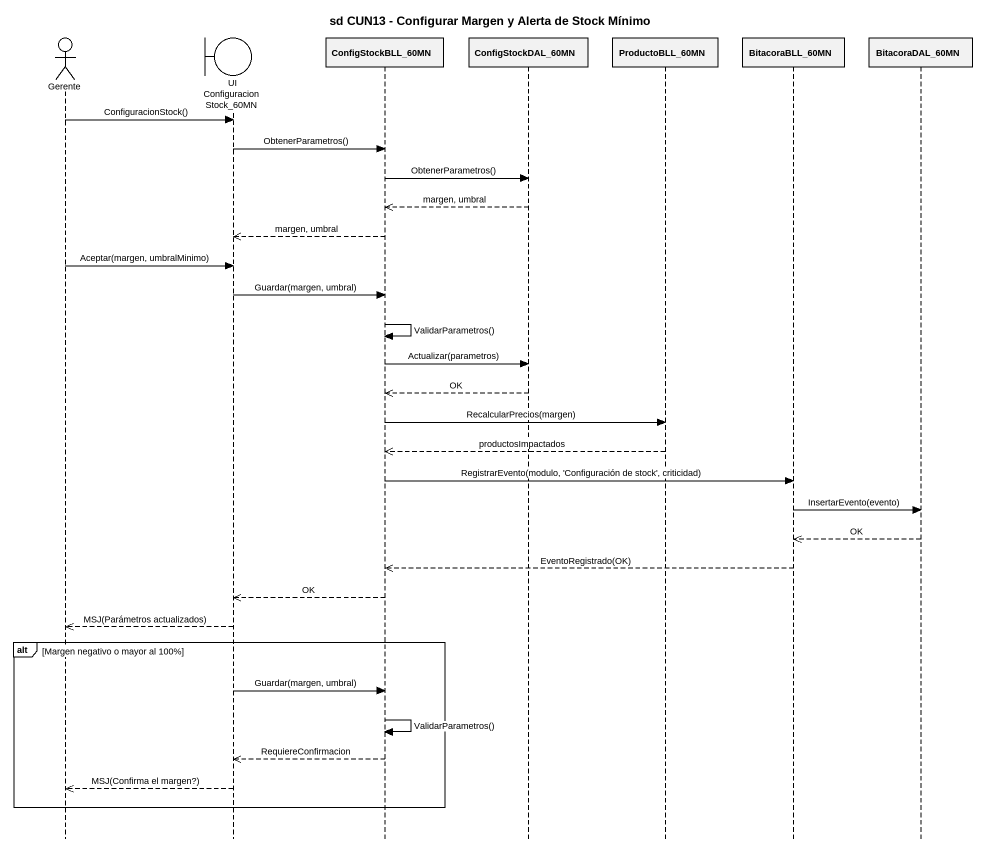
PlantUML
@startuml
title sd CUN13 - Configurar Margen y Alerta de Stock Mínimo
hide footbox
actor Gerente
boundary "UI ConfiguracionStock_60MN" as UI_ConfiguracionStock_60MN
participant ConfigStockBLL_60MN
participant ConfigStockDAL_60MN
participant ProductoBLL_60MN
participant BitacoraBLL_60MN
participant BitacoraDAL_60MN

Gerente -> UI_ConfiguracionStock_60MN : ConfiguracionStock()
UI_ConfiguracionStock_60MN -> ConfigStockBLL_60MN : ObtenerParametros()
ConfigStockBLL_60MN -> ConfigStockDAL_60MN : ObtenerParametros()
ConfigStockDAL_60MN -->> ConfigStockBLL_60MN : margen, umbral
ConfigStockBLL_60MN -->> UI_ConfiguracionStock_60MN : margen, umbral
Gerente -> UI_ConfiguracionStock_60MN : Aceptar(margen, umbralMinimo)
UI_ConfiguracionStock_60MN -> ConfigStockBLL_60MN : Guardar(margen, umbral)
ConfigStockBLL_60MN -> ConfigStockBLL_60MN : ValidarParametros()
ConfigStockBLL_60MN -> ConfigStockDAL_60MN : Actualizar(parametros)
ConfigStockDAL_60MN -->> ConfigStockBLL_60MN : OK
ConfigStockBLL_60MN -> ProductoBLL_60MN : RecalcularPrecios(margen)
ProductoBLL_60MN -->> ConfigStockBLL_60MN : productosImpactados
ConfigStockBLL_60MN -> BitacoraBLL_60MN : RegistrarEvento(modulo, 'Configuración de stock', criticidad)
BitacoraBLL_60MN -> BitacoraDAL_60MN : InsertarEvento(evento)
BitacoraDAL_60MN -->> BitacoraBLL_60MN : OK
BitacoraBLL_60MN -->> ConfigStockBLL_60MN : EventoRegistrado(OK)
ConfigStockBLL_60MN -->> UI_ConfiguracionStock_60MN : OK
UI_ConfiguracionStock_60MN -->> Gerente : MSJ(Parámetros actualizados)
alt Margen negativo o mayor al 100%
  UI_ConfiguracionStock_60MN -> ConfigStockBLL_60MN : Guardar(margen, umbral)
  ConfigStockBLL_60MN -> ConfigStockBLL_60MN : ValidarParametros()
  ConfigStockBLL_60MN -->> UI_ConfiguracionStock_60MN : RequiereConfirmacion
  UI_ConfiguracionStock_60MN -->> Gerente : MSJ(Confirma el margen?)
end
@enduml
